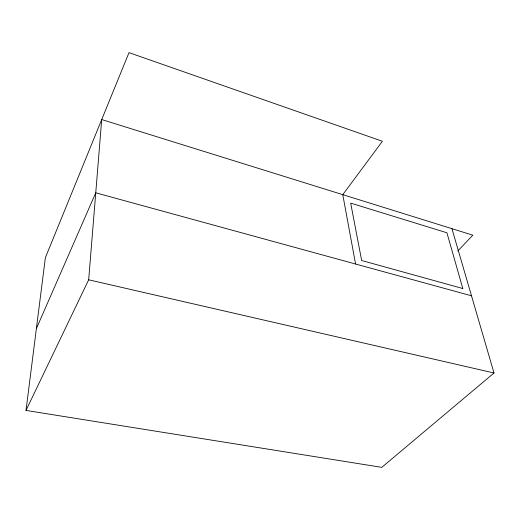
<?xml version="1.0" encoding="UTF-8"?>
<svg xmlns="http://www.w3.org/2000/svg" width="520" height="520" viewBox="0 0 520 520"><rect width="100%" height="100%" fill="white"/><g stroke="black" fill="none" stroke-linecap="round" stroke-linejoin="round"><path stroke-width="0.78" d="M451.925 228.664L494 372.99L381.784 467.356L26 410.429L88.673 279.806L101.712 119.555L472.829 235.177L457.762 251.043M26 410.429L45.377 257.68L129.006 52.643L382.395 141.271L342.771 194.656L355.582 264.024M36.38 328.594L95.752 192.81L471.497 295.796M88.673 279.806L494 372.99M462.807 288.535L361.66 260.507L350.675 203.119L446.914 232.772L462.807 288.535"/></g></svg>
